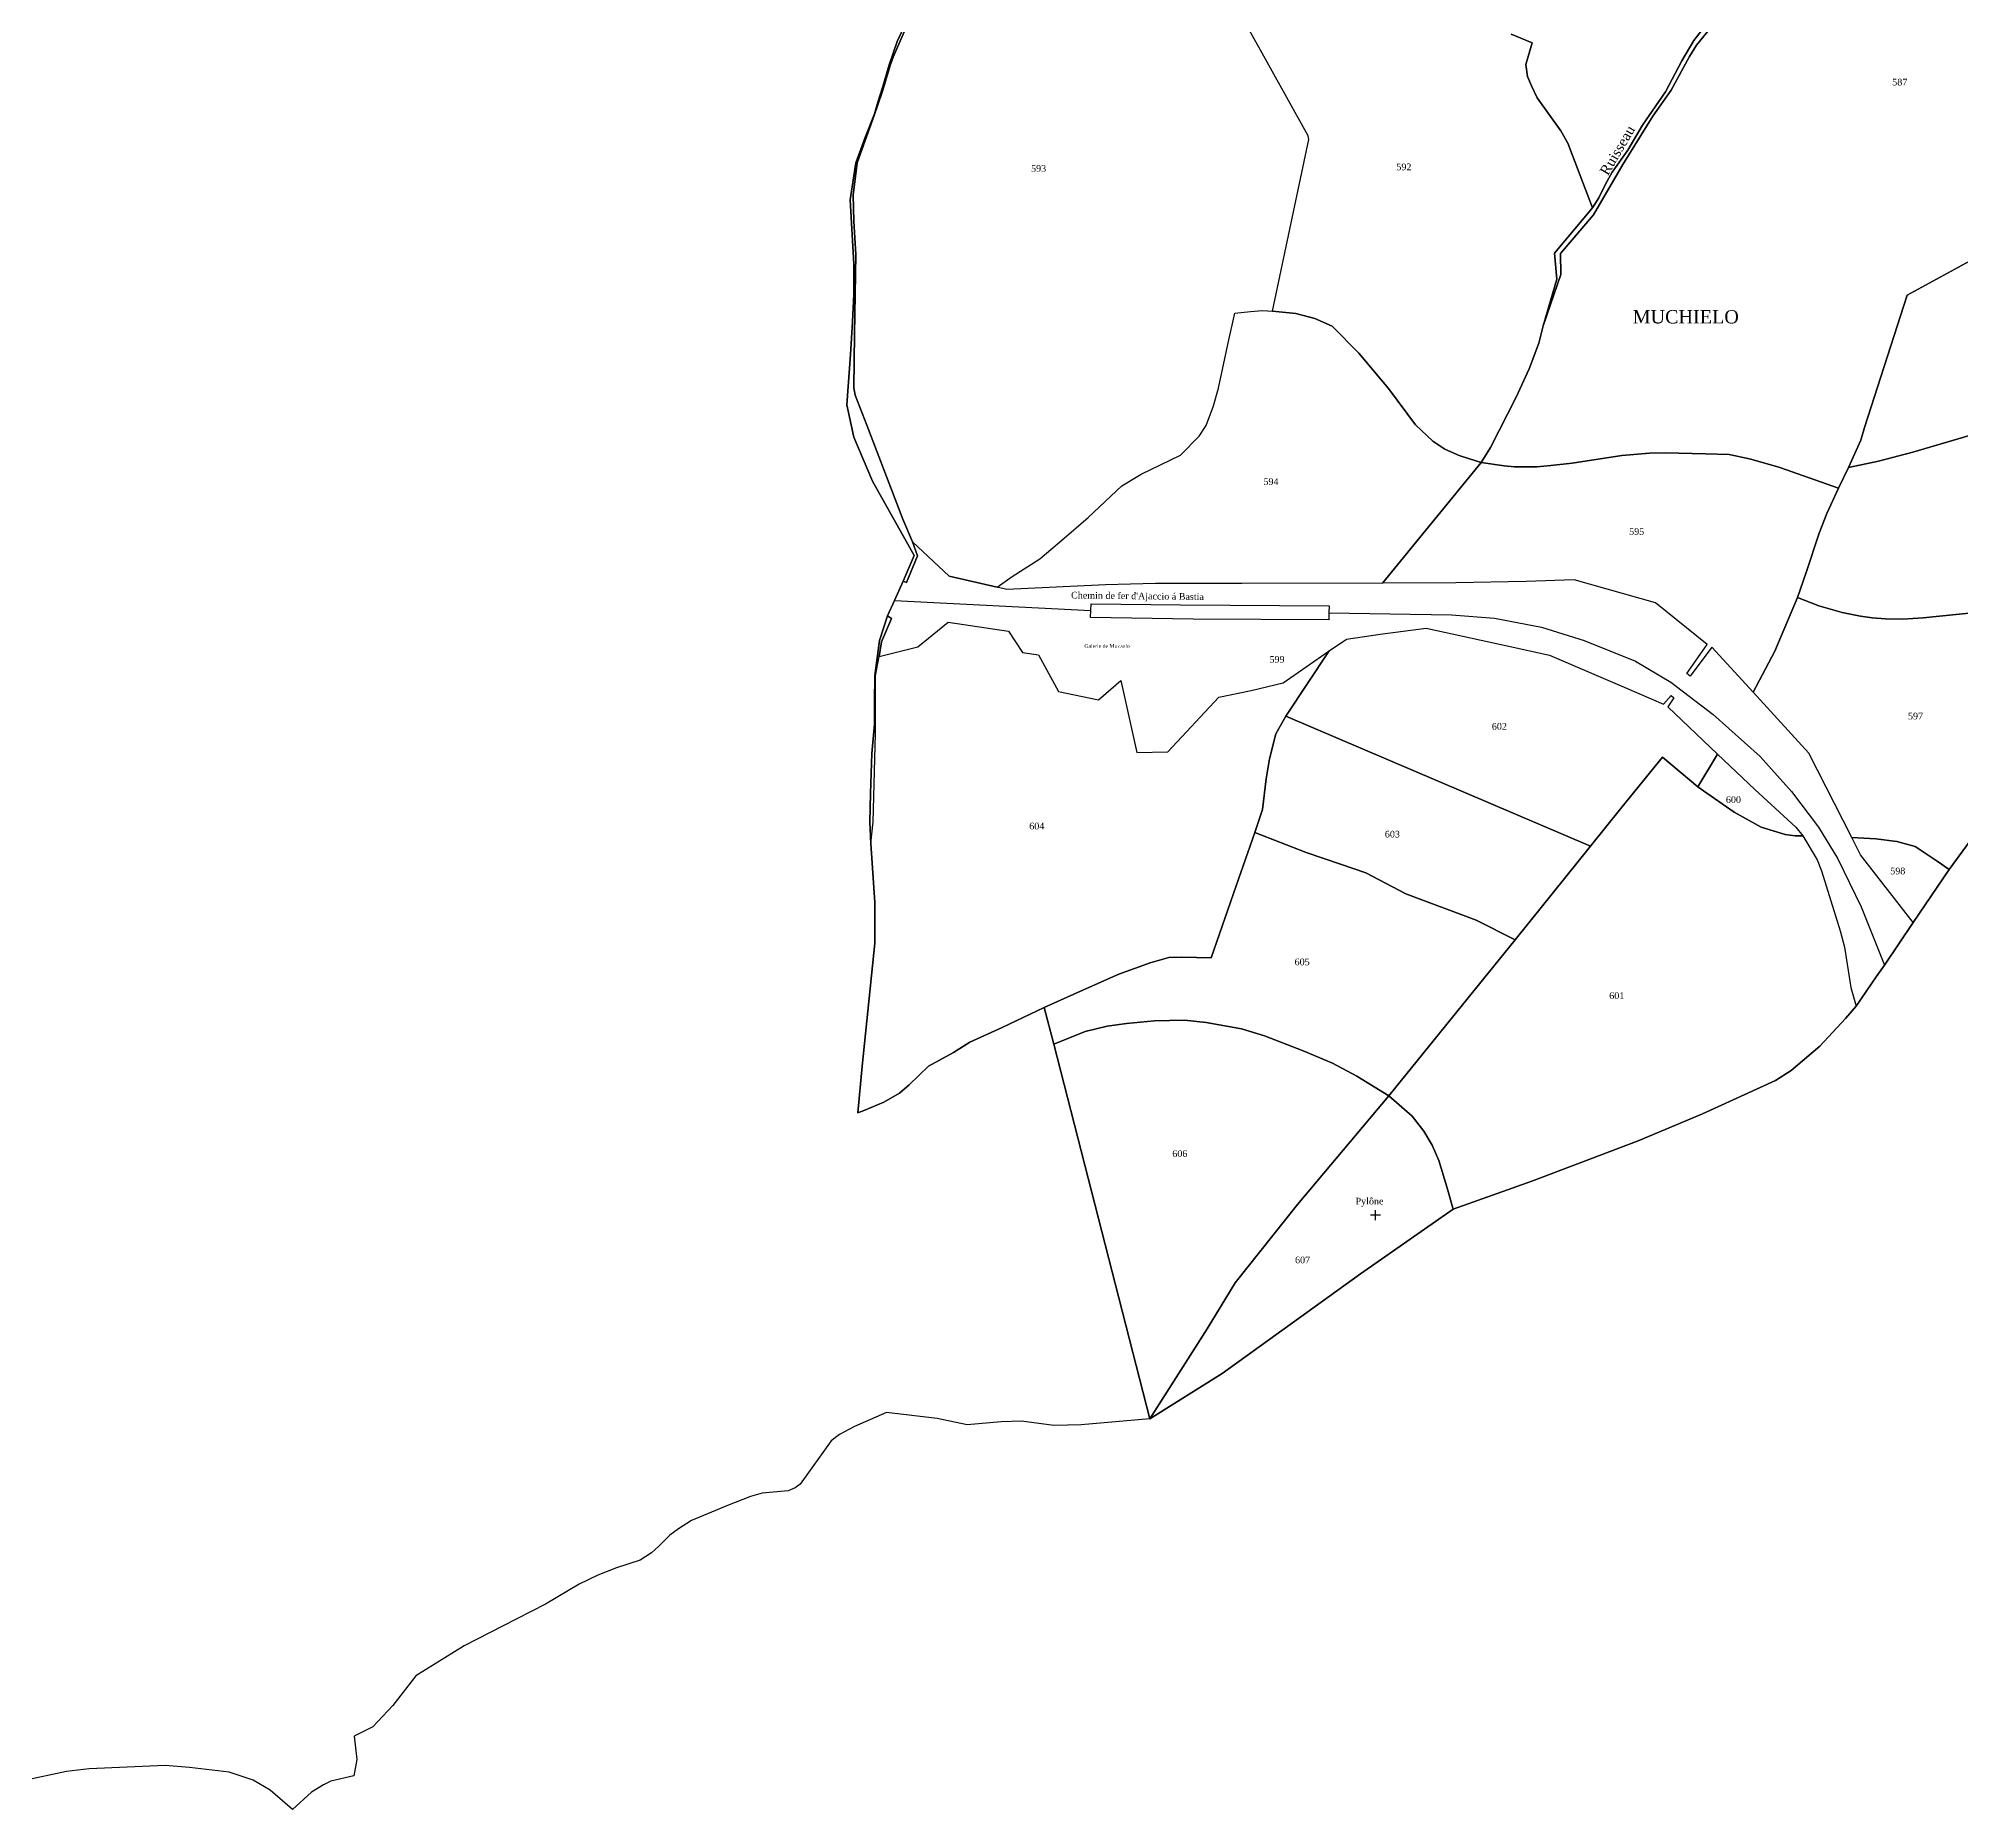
# Model space of a CAD drawing. Extents: x 1208104 to 1212743, y 6150498 to 6153217.
# Drawn here: x 1210283 to 1210860, y 6150627 to 6151159 of the extents above; entities that cross this region are included whole.
import ezdxf

# ---------------------------------------------------------------- set-up
doc = ezdxf.new("R2010")
doc.units = 0
doc.linetypes.add('CONTINU', pattern=[0])
doc.layers.get('0').update_dxf_attribs({"linetype": 'CONTINU'})
for name, color, linetype in [('1LIEUDIT', 7, 'CONTINU'), ('1PARCELLE', 7, 'CONTINU'), ('1SECTION', 7, 'CONTINU'), ('1SUBDSECT', 7, 'CONTINU'), ('1TRONFLUV', 7, 'CONTINU'), ('3CALVAIRE', 7, 'CONTINU'), ('3CALVAIRETEX', 7, 'CONTINU'), ('3ENSIMMO', 7, 'CONTINU'), ('3LIEUDITTEX', 7, 'CONTINU'), ('3PARCELLETEX', 7, 'CONTINU'), ('3SNCF', 7, 'CONTINU'), ('3SNCFTEX', 7, 'CONTINU'), ('3TRONFLUVTEX', 7, 'CONTINU'), ('3TUNNEL', 7, 'CONTINU')]:
    doc.layers.add(name, color=color, linetype=linetype)
doc.styles.get("Standard").update_dxf_attribs({"font": 'Times New Roman'})

# ---------------------------------------------------------------- blocks, each defined once
blk = doc.blocks.new('DETATOPO')
for points in [[(-1.5, 0), (1.5, 0)], [(0, -1.5), (0, 1.5)]]:
    blk.add_lwpolyline(points)

msp = doc.modelspace()

# ---------------------------------------------------------------- linework, layer by layer
at = {"layer": '1LIEUDIT'}
msp.add_lwpolyline([(1210869.92, 6150927.71), (1210856.49, 6150909.45), (1210845.73, 6150893.59), (1210837.06, 6150880.76), (1210834.57, 6150877.24), (1210828.54, 6150868.4), (1210825.41, 6150864.74), (1210817.69, 6150856.37), (1210809.09, 6150849.15), (1210804.39, 6150846.16), (1210782.47, 6150836.06), (1210763.19, 6150828.05), (1210731.19, 6150815.94), (1210707.58, 6150807.51), (1210679.83, 6150788.04), (1210638.26, 6150758.12), (1210616.51, 6150744.59), (1210587.7, 6150857.06), (1210584.83, 6150868.07), (1210572.25, 6150862.05), (1210562.51, 6150857.59), (1210557.58, 6150854.55), (1210550.07, 6150850.37), (1210544.3, 6150844.78), (1210541.46, 6150842.36), (1210536.76, 6150839.58), (1210531.04, 6150837.19), (1210528.95, 6150836.45), (1210530.24, 6150850.46), (1210534.02, 6150887.31), (1210534.01, 6150899.55), (1210532.85, 6150917.28), (1210532.55, 6150923.63), (1210532.71, 6150932.25), (1210533.13, 6150944.22), (1210533.95, 6150953.07), (1210533.95, 6150959.72), (1210534.03, 6150967.66), (1210535.42, 6150978.23), (1210537.86, 6150985.62), (1210539.95, 6150990.22), (1210542.47, 6150996.02), (1210545.84, 6151003.73), (1210533.29, 6151026), (1210527.72, 6151039.22), (1210525.61, 6151048.93), (1210526.73, 6151064.02), (1210527.34, 6151073.83), (1210527.74, 6151082.12), (1210527.73, 6151091.28), (1210526.65, 6151110.43), (1210528.29, 6151121.52), (1210531.05, 6151129.01), (1210533.89, 6151136.29), (1210534.9, 6151139.78), (1210536.37, 6151144.45), (1210538.34, 6151150.98), (1210540.73, 6151157.97), (1210544.74, 6151166.55)], dxfattribs=at)
at = {"layer": '1PARCELLE'}
for points in [[(1210543.52, 6151162.46), (1210539.55, 6151153.29), (1210538.67, 6151151.06), (1210536.19, 6151142.77), (1210533.78, 6151135.8), (1210528.71, 6151121.52), (1210527.46, 6151111.85), (1210527.68, 6151104.08), (1210528.28, 6151094.02), (1210527.87, 6151070.14), (1210527.66, 6151054.03), (1210528.08, 6151051.82), (1210531.61, 6151042.85), (1210542.44, 6151014.63), (1210545.3, 6151007.77), (1210545.3, 6151007.77), (1210556.35, 6150997.48), (1210570.75, 6150994.24), (1210575.24, 6150997.37), (1210583.56, 6151002.66), (1210590.17, 6151008.27), (1210598.04, 6151015.1), (1210608.14, 6151024.62), (1210613.97, 6151028.08), (1210625.75, 6151033.77), (1210631.35, 6151039.52), (1210633.42, 6151042.74), (1210635.7, 6151048.6), (1210637.19, 6151053.98), (1210639.95, 6151067.07), (1210642.12, 6151076.45), (1210646.77, 6151076.97), (1210650.37, 6151077.2), (1210653.42, 6151077.04), (1210659.66, 6151106.89), (1210664.31, 6151128.53), (1210664.1, 6151129.72), (1210634.03, 6151183.72)], [(1210725.02, 6151160.22), (1210731.28, 6151157.63), (1210729.46, 6151151.05), (1210729.96, 6151147.51), (1210731.12, 6151144.7), (1210732.87, 6151141.12), (1210739.97, 6151131.13), (1210742.05, 6151127.52), (1210749.41, 6151108.11), (1210737.99, 6151094.5), (1210738.7, 6151086.68), (1210734.67, 6151072.65), (1210733.28, 6151067.48), (1210730.4, 6151059.74), (1210726.55, 6151051.26), (1210718.86, 6151036.08), (1210715.98, 6151031.64), (1210712.51, 6151032.72), (1210709.46, 6151033.74), (1210705.15, 6151035.63), (1210701.54, 6151038.04), (1210696.31, 6151042.89), (1210688.19, 6151053.79), (1210679.34, 6151064.45), (1210671.33, 6151072.51), (1210666.06, 6151074.88), (1210660.36, 6151076.38), (1210653.42, 6151077.04), (1210659.66, 6151106.89), (1210664.31, 6151128.53), (1210664.1, 6151129.72), (1210634.03, 6151183.72)], [(1210875.76, 6151099.28), (1210843.87, 6151081.8), (1210831.03, 6151042.08), (1210829.98, 6151038.36), (1210826.32, 6151030.15), (1210823.28, 6151023.88), (1210805.69, 6151030.08), (1210796.97, 6151032.62), (1210790.43, 6151034), (1210783.34, 6151034.26), (1210771.31, 6151034.52), (1210766.54, 6151034.45), (1210758.28, 6151033.69), (1210743.34, 6151031.37), (1210736.97, 6151030.68), (1210732.77, 6151030.32), (1210726.06, 6151030.35), (1210722.93, 6151030.63), (1210715.98, 6151031.64), (1210718.86, 6151036.08), (1210726.55, 6151051.26), (1210730.4, 6151059.74), (1210733.28, 6151067.48), (1210734.67, 6151072.65), (1210739.93, 6151088), (1210739.84, 6151094.37), (1210749.71, 6151105.92), (1210758.56, 6151121.02), (1210767.55, 6151135.55), (1210773.04, 6151143.36), (1210778.59, 6151153.51), (1210780.68, 6151156.89), (1210785.02, 6151162.3)], [(1210782.73, 6151161.96), (1210779.82, 6151158.3), (1210776.23, 6151152.16), (1210771.36, 6151142.91), (1210764.46, 6151132.9), (1210760, 6151125.37), (1210755.32, 6151118.76), (1210753.3, 6151115.16), (1210751.37, 6151111.1), (1210749.41, 6151108.11), (1210742.05, 6151127.52), (1210739.97, 6151131.13), (1210732.87, 6151141.12), (1210731.12, 6151144.7), (1210729.96, 6151147.51), (1210729.46, 6151151.05), (1210731.28, 6151157.63), (1210725.02, 6151160.22)], [(1210862.64, 6151039.73), (1210845.63, 6151034.71), (1210835.31, 6151031.98), (1210826.32, 6151030.15), (1210826.32, 6151030.15), (1210829.98, 6151038.36), (1210831.03, 6151042.08), (1210843.87, 6151081.8), (1210875.76, 6151099.28)], [(1210865.42, 6150986.73), (1210848.68, 6150984.96), (1210842.51, 6150984.55), (1210837.37, 6150984.74), (1210833.38, 6150985.02), (1210829.84, 6150985.51), (1210824.34, 6150986.6), (1210817.42, 6150988.59), (1210810.93, 6150991.11), (1210813.58, 6150998.58), (1210817.47, 6151010.41), (1210819.8, 6151016.28), (1210823.28, 6151023.88), (1210823.28, 6151023.88), (1210826.32, 6151030.15), (1210835.31, 6151031.98), (1210845.63, 6151034.71), (1210862.64, 6151039.73)], [(1210869.92, 6150927.71), (1210856.49, 6150909.45), (1210852.9, 6150912), (1210846.25, 6150916.4), (1210840.76, 6150917.86), (1210834.49, 6150918.64), (1210827.31, 6150919.08), (1210827.31, 6150919.08), (1210814.33, 6150944.35), (1210797.66, 6150962.72), (1210804.13, 6150975), (1210810.93, 6150991.11), (1210817.42, 6150988.59), (1210824.34, 6150986.6), (1210829.84, 6150985.51), (1210833.38, 6150985.02), (1210837.37, 6150984.74), (1210842.51, 6150984.55), (1210848.68, 6150984.96), (1210865.42, 6150986.73)]]:
    msp.add_lwpolyline(points, dxfattribs=at)
for points in [[(1210686.35, 6150995.36), (1210644.18, 6150995.33), (1210618.28, 6150995.28), (1210603.27, 6150994.88), (1210573.6, 6150993.52), (1210570.75, 6150994.24), (1210575.24, 6150997.37), (1210583.56, 6151002.66), (1210590.17, 6151008.27), (1210598.04, 6151015.1), (1210608.14, 6151024.62), (1210613.97, 6151028.08), (1210625.75, 6151033.77), (1210631.35, 6151039.52), (1210633.42, 6151042.74), (1210635.7, 6151048.6), (1210637.19, 6151053.98), (1210639.95, 6151067.07), (1210642.12, 6151076.45), (1210646.77, 6151076.97), (1210650.37, 6151077.2), (1210653.42, 6151077.04), (1210660.36, 6151076.38), (1210666.06, 6151074.88), (1210671.33, 6151072.51), (1210679.34, 6151064.45), (1210688.19, 6151053.79), (1210696.31, 6151042.89), (1210701.54, 6151038.04), (1210705.15, 6151035.63), (1210709.46, 6151033.74), (1210712.51, 6151032.72), (1210715.98, 6151031.64), (1210686.35, 6150995.36)], [(1210797.66, 6150962.72), (1210785.22, 6150976.18), (1210778.7, 6150967.49), (1210777.73, 6150968.27), (1210783.82, 6150977), (1210768.37, 6150989.49), (1210743.94, 6150996.4), (1210729.54, 6150995.85), (1210708.36, 6150995.47), (1210686.35, 6150995.36), (1210715.98, 6151031.64), (1210722.93, 6151030.63), (1210726.06, 6151030.35), (1210732.77, 6151030.32), (1210736.97, 6151030.68), (1210743.34, 6151031.37), (1210758.28, 6151033.69), (1210766.54, 6151034.45), (1210771.31, 6151034.52), (1210783.34, 6151034.26), (1210790.43, 6151034), (1210796.97, 6151032.62), (1210805.69, 6151030.08), (1210823.28, 6151023.88), (1210819.8, 6151016.28), (1210817.47, 6151010.41), (1210813.58, 6150998.58), (1210810.93, 6150991.11), (1210804.13, 6150975), (1210797.66, 6150962.72)], [(1210542.47, 6150996.02), (1210539.95, 6150990.22), (1210537.86, 6150985.62), (1210539.02, 6150984.79), (1210536.06, 6150977.81), (1210535.34, 6150973.34), (1210546.94, 6150976.25), (1210556.05, 6150983.7), (1210574.18, 6150981.01), (1210578.38, 6150974.56), (1210583.13, 6150973.86), (1210589.18, 6150962.84), (1210601.16, 6150960.41), (1210607.84, 6150966.14), (1210612.63, 6150944.52), (1210621.94, 6150944.76), (1210637.3, 6150961.13), (1210646.99, 6150963.21), (1210656.57, 6150965.52), (1210670.39, 6150975.11), (1210675.63, 6150978.62), (1210685.72, 6150980.08), (1210699.47, 6150981.85), (1210723.81, 6150976.63), (1210736.52, 6150973.78), (1210759.66, 6150963.85), (1210770.78, 6150959.03), (1210773.03, 6150961.7), (1210773.82, 6150960.99), (1210772.02, 6150958.27), (1210786.91, 6150944.09), (1210798.21, 6150933.5), (1210810.43, 6150922.16), (1210812.53, 6150919.57), (1210816.88, 6150912.37), (1210818.21, 6150909.08), (1210823.75, 6150891.01), (1210825.07, 6150886.13), (1210826.97, 6150873.99), (1210828.54, 6150868.4), (1210834.57, 6150877.24), (1210837.06, 6150880.76), (1210845.73, 6150893.59), (1210829.92, 6150913.89), (1210827.31, 6150919.08), (1210814.33, 6150944.35), (1210797.66, 6150962.72), (1210785.22, 6150976.18), (1210778.7, 6150967.49), (1210777.73, 6150968.27), (1210783.82, 6150977), (1210768.37, 6150989.49), (1210743.94, 6150996.4), (1210729.54, 6150995.85), (1210708.36, 6150995.47), (1210686.35, 6150995.36), (1210644.18, 6150995.33), (1210618.28, 6150995.28), (1210603.27, 6150994.88), (1210573.6, 6150993.52), (1210570.75, 6150994.24), (1210556.35, 6150997.48), (1210545.3, 6151007.77), (1210546.83, 6151003.64), (1210543.54, 6150995.6), (1210542.47, 6150996.02)], [(1210584.83, 6150868.07), (1210572.25, 6150862.05), (1210562.51, 6150857.59), (1210557.58, 6150854.55), (1210550.07, 6150850.37), (1210544.3, 6150844.78), (1210541.46, 6150842.36), (1210536.76, 6150839.58), (1210531.04, 6150837.19), (1210528.95, 6150836.45), (1210530.24, 6150850.46), (1210534.02, 6150887.31), (1210534.01, 6150899.55), (1210532.85, 6150917.28), (1210533.48, 6150923.8), (1210534.26, 6150950.27), (1210534.19, 6150967.6), (1210535.34, 6150973.34), (1210546.94, 6150976.25), (1210556.05, 6150983.7), (1210574.18, 6150981.01), (1210578.38, 6150974.56), (1210583.13, 6150973.86), (1210589.18, 6150962.84), (1210601.16, 6150960.41), (1210607.84, 6150966.14), (1210612.63, 6150944.52), (1210621.94, 6150944.76), (1210637.3, 6150961.13), (1210646.99, 6150963.21), (1210656.57, 6150965.52), (1210670.39, 6150975.11), (1210657.36, 6150955.45), (1210654.37, 6150950.2), (1210652.45, 6150942.69), (1210651.5, 6150936.67), (1210650.39, 6150927.47), (1210648.09, 6150920.59), (1210642.44, 6150904.51), (1210634.95, 6150882.93), (1210626.13, 6150883.17), (1210622.25, 6150883.01), (1210616.7, 6150881.39), (1210607.21, 6150878), (1210595.74, 6150872.91), (1210584.83, 6150868.07)], [(1210670.39, 6150975.11), (1210675.63, 6150978.62), (1210685.72, 6150980.08), (1210699.47, 6150981.85), (1210723.81, 6150976.63), (1210736.52, 6150973.78), (1210759.66, 6150963.85), (1210770.78, 6150959.03), (1210773.03, 6150961.7), (1210773.82, 6150960.99), (1210772.02, 6150958.27), (1210786.91, 6150944.09), (1210781.04, 6150934.28), (1210770.41, 6150943.12), (1210758.27, 6150928.17), (1210748.79, 6150916.49), (1210657.36, 6150955.45), (1210670.39, 6150975.11)], [(1210748.79, 6150916.49), (1210726.2, 6150888.34), (1210714.5, 6150894.23), (1210693.38, 6150902.16), (1210681.38, 6150908.42), (1210673.76, 6150911.09), (1210663.51, 6150914.55), (1210648.09, 6150920.59), (1210650.39, 6150927.47), (1210651.5, 6150936.67), (1210652.45, 6150942.69), (1210654.37, 6150950.2), (1210657.36, 6150955.45), (1210748.79, 6150916.49)], [(1210812.53, 6150919.57), (1210816.88, 6150912.37), (1210818.21, 6150909.08), (1210823.75, 6150891.01), (1210825.07, 6150886.13), (1210826.97, 6150873.99), (1210828.54, 6150868.4), (1210825.41, 6150864.74), (1210817.69, 6150856.37), (1210809.09, 6150849.15), (1210804.39, 6150846.16), (1210782.47, 6150836.06), (1210763.19, 6150828.05), (1210731.19, 6150815.94), (1210707.58, 6150807.51), (1210705.75, 6150814.23), (1210703.28, 6150822.06), (1210701.3, 6150826.71), (1210698.85, 6150830.89), (1210695.29, 6150835.36), (1210688.28, 6150841.54), (1210710.43, 6150868.86), (1210726.2, 6150888.34), (1210748.79, 6150916.49), (1210758.27, 6150928.17), (1210770.41, 6150943.12), (1210781.04, 6150934.28), (1210783.76, 6150932.32), (1210791.95, 6150926.62), (1210800.09, 6150922.14), (1210807.26, 6150919.94), (1210810.31, 6150919.56), (1210812.53, 6150919.57)], [(1210786.91, 6150944.09), (1210798.21, 6150933.5), (1210810.43, 6150922.16), (1210812.53, 6150919.57), (1210810.31, 6150919.56), (1210807.26, 6150919.94), (1210800.09, 6150922.14), (1210791.95, 6150926.62), (1210783.76, 6150932.32), (1210781.04, 6150934.28), (1210786.91, 6150944.09)], [(1210587.7, 6150857.06), (1210584.83, 6150868.07), (1210595.74, 6150872.91), (1210607.21, 6150878), (1210616.7, 6150881.39), (1210622.25, 6150883.01), (1210626.13, 6150883.17), (1210634.95, 6150882.93), (1210642.44, 6150904.51), (1210648.09, 6150920.59), (1210663.51, 6150914.55), (1210673.76, 6150911.09), (1210681.38, 6150908.42), (1210693.38, 6150902.16), (1210714.5, 6150894.23), (1210726.2, 6150888.34), (1210710.43, 6150868.86), (1210688.28, 6150841.54), (1210678.72, 6150847.44), (1210671.42, 6150851.28), (1210662.6, 6150855.05), (1210650.99, 6150859.51), (1210644.06, 6150861.63), (1210633.48, 6150863.57), (1210626.94, 6150864.2), (1210617.92, 6150864.06), (1210609.53, 6150863.25), (1210603.73, 6150862.38), (1210597.11, 6150860.87), (1210587.7, 6150857.06)], [(1210845.73, 6150893.59), (1210829.92, 6150913.89), (1210827.31, 6150919.08), (1210834.49, 6150918.64), (1210840.76, 6150917.86), (1210846.25, 6150916.4), (1210852.9, 6150912), (1210856.49, 6150909.45), (1210845.73, 6150893.59)], [(1210616.51, 6150744.59), (1210587.7, 6150857.06), (1210597.11, 6150860.87), (1210603.73, 6150862.38), (1210609.53, 6150863.25), (1210617.92, 6150864.06), (1210626.94, 6150864.2), (1210633.48, 6150863.57), (1210644.06, 6150861.63), (1210650.99, 6150859.51), (1210662.6, 6150855.05), (1210671.42, 6150851.28), (1210678.72, 6150847.44), (1210688.28, 6150841.54), (1210660.93, 6150808.89), (1210642.13, 6150785.37), (1210633.76, 6150771.56), (1210616.51, 6150744.59)], [(1210616.51, 6150744.59), (1210633.76, 6150771.56), (1210642.13, 6150785.37), (1210660.93, 6150808.89), (1210688.28, 6150841.54), (1210695.29, 6150835.36), (1210698.85, 6150830.89), (1210701.3, 6150826.71), (1210703.28, 6150822.06), (1210705.75, 6150814.23), (1210707.58, 6150807.51), (1210679.83, 6150788.04), (1210638.26, 6150758.12), (1210616.51, 6150744.59)]]:
    msp.add_lwpolyline(points, close=True, dxfattribs=at)
at = {"layer": '1SECTION'}
msp.add_lwpolyline([(1210869.92, 6150927.71), (1210856.49, 6150909.45), (1210845.73, 6150893.59), (1210837.06, 6150880.76), (1210834.57, 6150877.24), (1210828.54, 6150868.4), (1210825.41, 6150864.74), (1210817.69, 6150856.37), (1210809.09, 6150849.15), (1210804.39, 6150846.16), (1210782.47, 6150836.06), (1210763.19, 6150828.05), (1210731.19, 6150815.94), (1210707.58, 6150807.51), (1210679.83, 6150788.04), (1210638.26, 6150758.12), (1210616.51, 6150744.59), (1210595.92, 6150742.79), (1210587.78, 6150742.51), (1210578.08, 6150743.83), (1210571.92, 6150743.61), (1210561.77, 6150742.79), (1210552.77, 6150744.63), (1210537.48, 6150746.44), (1210527.9, 6150742.23), (1210523.41, 6150739.84), (1210520.92, 6150737.97), (1210511.58, 6150724.97), (1210510.13, 6150723.87), (1210508.04, 6150722.91), (1210500.16, 6150722.26), (1210496.73, 6150721.24), (1210489.74, 6150718.51), (1210479.01, 6150714.02), (1210475.05, 6150711.52), (1210472.43, 6150709.63), (1210469.22, 6150706.31), (1210466.95, 6150704.31), (1210463.52, 6150702.11), (1210456.42, 6150699.87), (1210450.86, 6150697.64), (1210445.28, 6150694.96), (1210435.2, 6150688.94), (1210422.27, 6150682.35), (1210410.78, 6150676.44), (1210396.27, 6150667.46), (1210389.29, 6150658.51), (1210383.31, 6150652.14), (1210377.75, 6150649.31), (1210378.48, 6150642.25), (1210377.6, 6150637.36), (1210370.68, 6150635.75), (1210368.52, 6150634.74), (1210364.89, 6150632.54), (1210359.21, 6150627.28), (1210352.55, 6150633.05), (1210347.44, 6150636.1), (1210340.16, 6150638.5), (1210328.32, 6150639.89), (1210321, 6150640.54), (1210298.18, 6150639.49), (1210291.34, 6150638.65), (1210278.27, 6150635.91)], dxfattribs=at)
at = {"layer": '1SUBDSECT'}
msp.add_lwpolyline([(1210544.74, 6151166.55), (1210540.73, 6151157.97), (1210538.34, 6151150.98), (1210536.37, 6151144.45), (1210534.9, 6151139.78), (1210533.89, 6151136.29), (1210531.05, 6151129.01), (1210528.29, 6151121.52), (1210526.65, 6151110.43), (1210527.73, 6151091.28), (1210527.74, 6151082.12), (1210527.34, 6151073.83), (1210526.73, 6151064.02), (1210525.61, 6151048.93), (1210527.72, 6151039.22), (1210533.29, 6151026), (1210545.84, 6151003.73), (1210542.47, 6150996.02), (1210539.95, 6150990.22), (1210537.86, 6150985.62), (1210535.42, 6150978.23), (1210534.03, 6150967.66), (1210533.95, 6150959.72), (1210533.95, 6150953.07), (1210533.13, 6150944.22), (1210532.71, 6150932.25), (1210532.55, 6150923.63), (1210532.85, 6150917.28), (1210534.01, 6150899.55), (1210534.02, 6150887.31), (1210530.24, 6150850.46), (1210528.95, 6150836.45), (1210531.04, 6150837.19), (1210536.76, 6150839.58), (1210541.46, 6150842.36), (1210544.3, 6150844.78), (1210550.07, 6150850.37), (1210557.58, 6150854.55), (1210562.51, 6150857.59), (1210572.25, 6150862.05), (1210584.83, 6150868.07), (1210587.7, 6150857.06), (1210616.51, 6150744.59), (1210638.26, 6150758.12), (1210679.83, 6150788.04), (1210707.58, 6150807.51), (1210731.19, 6150815.94), (1210763.19, 6150828.05), (1210782.47, 6150836.06), (1210804.39, 6150846.16), (1210809.09, 6150849.15), (1210817.69, 6150856.37), (1210825.41, 6150864.74), (1210828.54, 6150868.4), (1210834.57, 6150877.24), (1210837.06, 6150880.76), (1210845.73, 6150893.59), (1210856.49, 6150909.45), (1210869.92, 6150927.71)], dxfattribs=at)
at = {"layer": '1TRONFLUV'}
for points in [[(1210544.74, 6151166.55), (1210540.73, 6151157.97), (1210538.34, 6151150.98), (1210536.37, 6151144.45), (1210534.9, 6151139.78), (1210533.89, 6151136.29), (1210531.05, 6151129.01), (1210528.29, 6151121.52), (1210526.65, 6151110.43), (1210527.73, 6151091.28), (1210527.74, 6151082.12), (1210527.34, 6151073.83), (1210526.73, 6151064.02), (1210525.61, 6151048.93), (1210527.72, 6151039.22), (1210533.29, 6151026), (1210545.84, 6151003.73), (1210542.47, 6150996.02), (1210543.54, 6150995.6), (1210546.83, 6151003.64), (1210545.3, 6151007.77), (1210542.44, 6151014.63), (1210531.61, 6151042.85), (1210528.08, 6151051.82), (1210527.66, 6151054.03), (1210527.87, 6151070.14), (1210528.28, 6151094.02), (1210527.68, 6151104.08), (1210527.46, 6151111.85), (1210528.71, 6151121.52), (1210533.78, 6151135.8), (1210536.19, 6151142.77), (1210538.67, 6151151.06), (1210539.55, 6151153.29), (1210543.52, 6151162.46)], [(1210785.02, 6151162.3), (1210780.68, 6151156.89), (1210778.59, 6151153.51), (1210773.04, 6151143.36), (1210767.55, 6151135.55), (1210758.56, 6151121.02), (1210749.71, 6151105.92), (1210739.84, 6151094.37), (1210739.93, 6151088), (1210734.67, 6151072.65), (1210738.7, 6151086.68), (1210737.99, 6151094.5), (1210749.41, 6151108.11), (1210751.37, 6151111.1), (1210753.3, 6151115.16), (1210755.32, 6151118.76), (1210760, 6151125.37), (1210764.46, 6151132.9), (1210771.36, 6151142.91), (1210776.23, 6151152.16), (1210779.82, 6151158.3), (1210782.73, 6151161.96)]]:
    msp.add_lwpolyline(points, dxfattribs=at)
msp.add_lwpolyline([(1210535.34, 6150973.34), (1210536.06, 6150977.81), (1210539.02, 6150984.79), (1210537.86, 6150985.62), (1210535.42, 6150978.23), (1210534.03, 6150967.66), (1210533.95, 6150959.72), (1210533.95, 6150953.07), (1210533.13, 6150944.22), (1210532.71, 6150932.25), (1210532.55, 6150923.63), (1210532.85, 6150917.28), (1210533.48, 6150923.8), (1210534.26, 6150950.27), (1210534.19, 6150967.6), (1210535.34, 6150973.34)], close=True, dxfattribs=at)
at = {"layer": '3SNCF'}
for points in [[(1210539.95, 6150990.22), (1210598.84, 6150987.2)], [(1210670.33, 6150986.49), (1210707.13, 6150985.89), (1210720.01, 6150984.86), (1210734.1, 6150982.16), (1210746.9, 6150978.23), (1210762.34, 6150972.03), (1210772.91, 6150965.73), (1210785.67, 6150955.98), (1210799.78, 6150943.41), (1210809.21, 6150932.84), (1210817.3, 6150922.18), (1210823.08, 6150912.7), (1210830.04, 6150898.29), (1210837.06, 6150880.76)]]:
    msp.add_lwpolyline(points, dxfattribs=at)
at = {"layer": '3TUNNEL'}
msp.add_lwpolyline([(1210629.53, 6150984.63), (1210598.79, 6150985.09), (1210598.84, 6150987.2), (1210598.9, 6150989.22), (1210625.8, 6150988.85), (1210670.4, 6150988.57), (1210670.33, 6150986.49), (1210670.27, 6150984.43), (1210629.53, 6150984.63)], close=True, dxfattribs=at)

# ---------------------------------------------------------------- block references
at = {"layer": '3CALVAIRE', "rotation": 90}
msp.add_blockref('DETATOPO', (1210684.26, 6150805.7), dxfattribs=at)

# ---------------------------------------------------------------- texts
at = {"layer": '3CALVAIRETEX'}
msp.add_text('Pylône', height=2, dxfattribs=at).set_placement((1210678.3, 6150808.91))
at = {"layer": '3ENSIMMO'}
msp.add_text('Galerie de Muzzolo', height=1.125, dxfattribs=at).set_placement((1210596.9, 6150975.99))
at = {"layer": '3LIEUDITTEX'}
msp.add_text('MUCHIELO', height=4, dxfattribs=at).set_placement((1210761.48, 6151073.36))
at = {"layer": '3PARCELLETEX'}
for s, p in [('587', (1210839.4, 6151144.8)), ('593', (1210580.91, 6151118.9)), ('592', (1210690.55, 6151119.36)), ('594', (1210650.66, 6151024.89)), ('595', (1210760.43, 6151009.89)), ('599', (1210652.46, 6150971.51)), ('597', (1210844.13, 6150954.51)), ('602', (1210719.21, 6150951.42)), ('600', (1210789.47, 6150929.43)), ('604', (1210580.36, 6150921.49)), ('603', (1210687.09, 6150919.06)), ('598', (1210838.8, 6150908.02)), ('605', (1210660.01, 6150880.71)), ('601', (1210754.46, 6150870.58)), ('606', (1210623.31, 6150823.16)), ('607', (1210660.15, 6150791.25))]:
    msp.add_text(s, height=2, dxfattribs=at).set_placement(p)
at = {"layer": '3SNCFTEX'}
msp.add_text("Chemin de fer d'Ajaccio á Bastia", height=2, rotation=359.3, dxfattribs=at).set_placement((1210592.9, 6150990.82))
at = {"layer": '3TRONFLUVTEX'}
msp.add_text('Ruisseau', height=3, rotation=59.5, dxfattribs=at).set_placement((1210754.03, 6151117.54))

doc.saveas('drawing.dxf')
